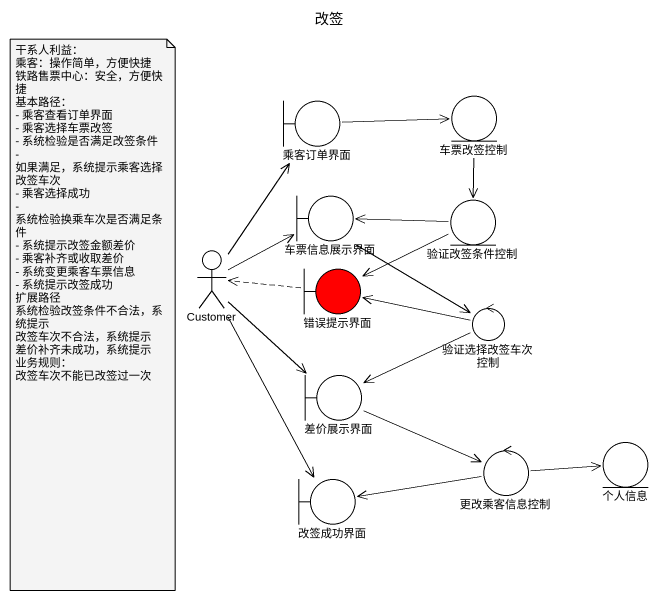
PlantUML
@startuml
title 改签
entity 车票改签控制
boundary 乘客订单界面
boundary 车票信息展示界面
entity 验证改签条件控制
actor Customer
boundary 错误提示界面 #FF0000
control 验证选择改签车次控制
boundary 差价展示界面
control 更改乘客信息控制
entity 个人信息
boundary 改签成功界面
车票改签控制 --> 验证改签条件控制
乘客订单界面 -right-> 车票改签控制
车票信息展示界面 --> 验证选择改签车次控制
验证改签条件控制 -left-> 车票信息展示界面
验证改签条件控制 -left-> 错误提示界面
Customer -up-> 乘客订单界面
Customer -right-> 车票信息展示界面
Customer --> 差价展示界面
Customer --> 改签成功界面
错误提示界面 .left.> Customer
验证选择改签车次控制 -left-> 错误提示界面
验证选择改签车次控制 -left-> 差价展示界面
差价展示界面 -right-> 更改乘客信息控制
更改乘客信息控制 -right-> 个人信息
更改乘客信息控制 -left-> 改签成功界面
note as N1
  干系人利益：
  乘客：操作简单，方便快捷
  铁路售票中心：安全，方便快捷
  基本路径：
  - 乘客查看订单界面
  - 乘客选择车票改签
  - 系统检验是否满足改签条件
  - 如果满足，系统提示乘客选择改签车次
  - 乘客选择成功
  - 系统检验换乘车次是否满足条件
  - 系统提示改签金额差价
  - 乘客补齐或收取差价
  - 系统变更乘客车票信息
  - 系统提示改签成功
  扩展路径
  系统检验改签条件不合法，系统提示
  改签车次不合法，系统提示
  差价补齐未成功，系统提示
  业务规则：
  改签车次不能已改签过一次
end note
@enduml
